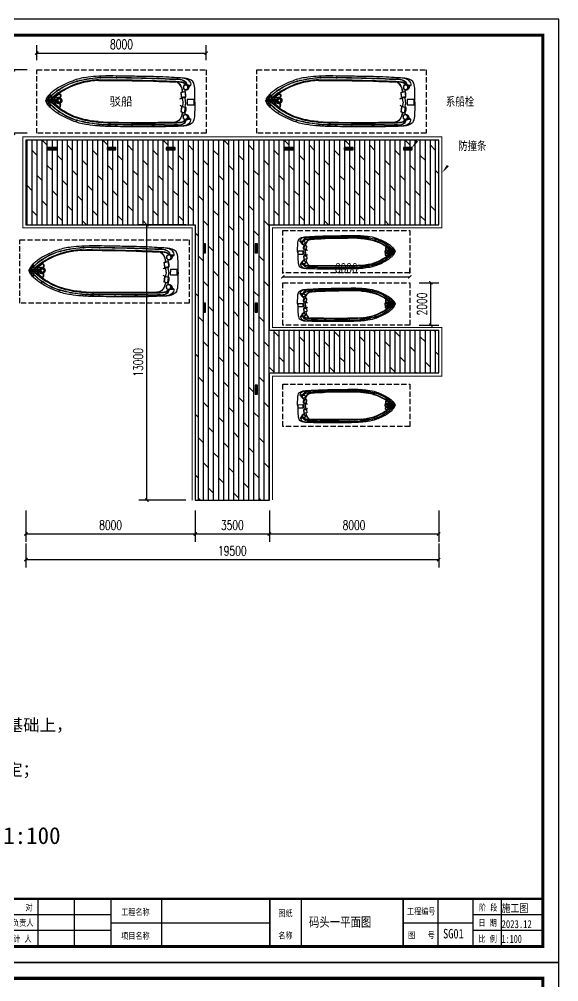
# Model space of a CAD drawing. Extents: x 140753 to 369320, y 91222 to 396627.
# Drawn here: x 281629 to 307115, y 280644 to 326108 of the extents above; entities that cross this region are included whole.
import ezdxf

# ---------------------------------------------------------------- set-up
doc = ezdxf.new("R2010")
doc.units = 0
doc.header["$LTSCALE"] = 1000
doc.linetypes.add('-6_350_HOLE$0$DASH', pattern=[0.35, 0.25, -0.1])
doc.layers.add('00标注文字', color=2, linetype='Continuous', lineweight=15)
for name, color, linetype in [('DIM_SYMB', 3, 'Continuous'), ('furniture', 6, 'Continuous'), ('PUB_DIM', 3, 'Continuous'), ('PUB_TEXT', 7, 'Continuous'), ('栏杆', 6, 'Continuous')]:
    doc.layers.add(name, color=color, linetype=linetype)
doc.styles.add('-宋体', font='', dxfattribs={"width": 0.8})
doc.styles.add('_TCH_DIM', font='SIMPLEX.shx', dxfattribs={"width": 0.7, "bigfont": 'GBCBIG.shx'})
doc.styles.add('_TCH_DIM_T3', font='SIMPLEX.shx', dxfattribs={"width": 0.705882, "bigfont": 'hztxt.shx'})
doc.styles.get("Standard").update_dxf_attribs({"font": ''})
doc.styles.add('图框', font='')
doc.styles.add('黑体', font='simhei.ttf', dxfattribs={"width": 0.8})
doc.styles.get('-宋体').set_extended_font_data('SimSun')
doc.styles.get('Standard').set_extended_font_data('SimSun')
doc.styles.get('图框').set_extended_font_data('SimSun')
doc.dimstyles.new('_TCH_ARCH&&150', dxfattribs={"dimtxt": 446.25, "dimasz": 150, "dimexe": 375, "dimexo": 450, "dimgap": 189.375, "dimtad": 1, "dimdec": 0, "dimzin": 0, "dimdsep": 46, "dimtxsty": '_TCH_DIM_T3', "dimblk": 'ARCHTICK', "dimcen": 0.09, "dimclrt": 7, "dimazin": 2, "dimtfac": 1, "dimtdec": 0, "dimtix": 1, "dimtmove": 2, "dimatfit": 3, "dimfxl": 0, "dimtolj": 1, "dimtzin": 0, "dimarcsym": 0})

# ---------------------------------------------------------------- blocks, each defined once
blk = doc.blocks.new('$TITLEBLK$00000187')
h = blk.add_hatch(color=140)
h.dxf.hatch_style = 1
h.paths.add_polyline_path([(-294.3, 4.5, 0.294083), (-290.89, 4.48, -0.363756), (-284.97, 3.96, 1.450144)])
h.paths.add_polyline_path([(-289.53, 10.8), (-286.23, 5.12, 0.101723), (-288.23, 5.58), (-289.84, 8.66), (-292.52, 4.26, -0.081837), (-293.64, 4.38)], flags=16)
h = blk.add_hatch(color=174)
h.paths.add_polyline_path([(-285.05, 3.78, 0.296692), (-289.05, 4.29, -0.04264), (-291.3, 3.4, -0.209747), (-293.92, 3.62, 0.179915), (-291.3, 1.33, 0.169783), (-289.28, 1.97, -0.05744), (-287.69, 2.74, -0.214092), (-285.77, 2.71, 0.064571)])
h.paths.add_polyline_path([(-288.71, 3.03, -0.084014), (-290.89, 2.08, -0.271733), (-292.96, 2.61, 0.071966), (-291.58, 2.64, 0.098278), (-289.75, 3.23, -0.072406), (-288.51, 3.9, -0.088156), (-286.96, 4.07, -0.181988), (-285.56, 3.48, 0.206106)], flags=16)
blk.add_hatch(color=174).paths.add_polyline_path([(-286.08, 2.39, 0.189728), (-288.25, 1.81, -0.126537), (-290.52, 1.1, 0.245013)])
for p, q in [((-196, 0), (-196, 15)), ((-184.5, 0), (-184.5, 15)), ((-159, 0), (-159, 15)), ((-147.5, 0), (-147.5, 15)), ((-120, 0), (-120, 15)), ((-76, 0), (-76, 15)), ((-33, 0), (-33, 15)), ((-13, 0), (-13, 15)), ((0, 0), (0, 15)), ((-136, 10), (-210, 10)), ((0, 10), (-22, 10)), ((-136, 7.5), (-86, 7.5)), ((-44, 7.5), (-22, 7.5)), ((-136, 5), (-210, 5)), ((0, 5), (-22, 5))]:
    blk.add_line(p, q)
for points, const_width in [([(-297.54, 0), (-297.54, 15), (0, 15)], 0.8), ([(-210, 0), (-210, 15)], 0.5), ([(-173, 0), (-173, 15)], 0.5), ([(-136, 0), (-136, 15)], 0.5), ([(-86, 0), (-86, 15)], 0.5), ([(-44, 0), (-44, 15)], 0.5), ([(-22, 0), (-22, 15)], 0.5)]:
    blk.add_lwpolyline(points, dxfattribs=dict(const_width=const_width))
for points in [[(-294.3, 4.5, 0.294083), (-290.89, 4.48, -0.363756), (-284.97, 3.96, 1.450144)], [(-293.64, 4.38), (-289.53, 10.8), (-286.23, 5.12, 0.101723), (-288.23, 5.58), (-289.84, 8.66), (-292.52, 4.26, -0.081837)]]:
    blk.add_lwpolyline(points, format="xyb", close=True)
for points in [[(-293.92, 3.62, 0.209747), (-291.3, 3.4, 0.04264), (-289.05, 4.29, -0.296692), (-285.05, 3.78)], [(-292.96, 2.61, 0.071966), (-291.58, 2.64, 0.098278), (-289.75, 3.23, -0.072406), (-288.51, 3.9, -0.088156), (-286.96, 4.07, -0.181988), (-285.56, 3.48, 0.206106), (-288.71, 3.03, -0.084014), (-290.89, 2.08, -0.271733), (-292.96, 2.61)], [(-291.3, 1.33, 0.169783), (-289.28, 1.97, -0.05744), (-287.69, 2.74, -0.214092), (-285.77, 2.71, -0.214092)], [(-290.52, 1.1, 0.126537), (-288.25, 1.81, -0.189728), (-286.08, 2.39, -0.189728)]]:
    blk.add_lwpolyline(points, format="xyb")
for start, end in [(208.4706, 249.2676), (318.8384, 333.6165), (258.5751, 313.6432)]:
    blk.add_arc((-289.53, 6), 5, start, end)
at = {"style": '图框'}
for s, height, width, p in [('审    定', 2, 0.8, (-207.53, 11.34)), ('校    对', 2, 0.8, (-170.43, 11.27)), ('工程名称', 2, 0.8, (-132.8, 9.86)), ('工程编号', 2, 0.8, (-42.79, 10.08)), ('阶 段', 2, 0.8, (-20.12, 11.27)), ('苏州伯利恒水上设施工程有限公司', 4, 0.8, (-282.06, 6.56)), ('图纸', 2, 0.8, (-83.31, 9.46)), ('审    核', 2, 0.8, (-207.55, 6.48)), ('设计负责人', 2, 0.8, (-171.62, 6.48)), ('日 期', 2, 0.8, (-20.31, 6.48)), ('SuZhou Bethlehem Water Facilities Engineering Co.,Ltd ', 2.5, 0.75, (-282.06, 1.57)), ('项目负责人', 2, 0.8, (-208.49, 1.42)), ('设 计 人', 2, 0.8, (-170.33, 1.42)), ('项目名称', 2, 0.8, (-132.8, 2.36)), ('名称', 2, 0.8, (-83.31, 2.46)), ('图   号', 2, 0.8, (-42.46, 2.6)), ('比 例', 2, 0.8, (-20.27, 1.42))]:
    blk.add_text(s, height=height, dxfattribs=dict(at, width=width)).set_placement(p)
for tag, p in [('审定人', (-193.68, 10.95)), ('校对', (-155.51, 10.92)), ('审核人', (-193.68, 6.03)), ('设计负责人', (-158.64, 6.23)), ('项目负责人', (-195.69, 1.11)), ('设计人', (-156.48, 1.18))]:
    blk.add_attdef(tag, p, '', height=3)
for tag, p, height, style, width in [('工程名称', (-115.66, 9.53), 3, '-宋体', 0.8), ('阶段', (-12.96, 10.81), 2.5, '黑体', 0.8), ('图名', (-73.67, 6.22), 3, '-宋体', 0.8), ('日期', (-12.96, 5.8), 2.5, '黑体', 0.8), ('项目名称', (-115.65, 1.97), 3, '-宋体', 0.8), ('图号', (-31.44, 2.55), 3, '_TCH_DIM', 0.7), ('比例', (-12.96, 1.14), 2.5, '黑体', 0.8)]:
    blk.add_attdef(tag, p, '', height=height, dxfattribs=dict(style=style, width=width))
blk = doc.blocks.new('$TITLEBLK$00000095')
for p, q in [((-150, 20), (-150, 0)), ((-150, 20), (0, 20)), ((-125, 20), (-125, 0)), ((-100, 20), (-100, 0)), ((-75, 20), (-75, 0)), ((-75, 20), (-75, 0)), ((-50, 20), (-50, 0)), ((-25, 20), (-25, 0)), ((0, 20), (0, 0)), ((-150, 15), (-75, 15)), ((-75, 15), (0, 15)), ((-150, 10), (-75, 10)), ((-75, 10), (0, 10)), ((-150, 5), (-75, 5)), ((-75, 5), (0, 5))]:
    blk.add_line(p, q)
at = {"width": 0.8}
for s, p in [('建   筑', (-146.45, 15.65)), ('暖  通', (-70.35, 15.73)), ('结   构', (-146.45, 10.91)), ('给 排 水', (-71.03, 10.9)), ('电   气', (-146.45, 5.65)), ('工   艺', (-70.35, 6.13)), ('通   讯', (-146.45, 0.88)), ('自   控', (-70.35, 1.24))]:
    blk.add_text(s, height=3.509, dxfattribs=at).set_placement(p)
blk = doc.blocks.new('rgthtyjyuk')
blk.add_lwpolyline([(0, 0), (420, 0), (420, 297), (0, 297)], close=True)
at = {"const_width": 1}
blk.add_lwpolyline([(25, 5), (415, 5), (415, 292), (25, 292)], close=True, dxfattribs=at)
at = {"const_width": 0.8}
blk.add_lwpolyline([(415, 20), (25, 20)], dxfattribs=at)
at = {"rotation": 90}
blk.add_blockref('$TITLEBLK$00000095', (25, 292), dxfattribs=at)
blk = doc.blocks.new('游艇码头系船柱')
at = {"layer": 'DIM_SYMB'}
for p, q in [((0.04, 0.1), (0.045, 0.1)), ((0.04, 0.05), (0.045, 0.05)), ((0.045, 0.1), (0.045, 0.05)), ((0.045, 0.095), (0.096, 0.095)), ((0.045, 0.055), (0.096, 0.055)), ((0.15, 0.11), (0.19, 0.11)), ((0.15, 0.04), (0.19, 0.04)), ((0.43, 0.095), (0.18, 0.095)), ((0.43, 0.055), (0.18, 0.055)), ((0.46, 0.11), (0.42, 0.11)), ((0.46, 0.04), (0.42, 0.04)), ((0.565, 0.095), (0.514, 0.095)), ((0.565, 0.055), (0.514, 0.055)), ((0.57, 0.1), (0.565, 0.1)), ((0.565, 0.1), (0.565, 0.05)), ((0.57, 0.05), (0.565, 0.05))]:
    blk.add_line(p, q, dxfattribs=at)
blk.add_lwpolyline([(0, 0.15), (0.61, 0.15), (0.61, 0), (0, 0)], close=True, dxfattribs=at)
for centre, radius in [((0.13, 0.075), 0.04), ((0.13, 0.075), 0.035), ((0.48, 0.075), 0.04), ((0.48, 0.075), 0.035)]:
    blk.add_circle(centre, radius, dxfattribs=at)
for centre, radius, start, end in [((0.046, 0.075), 0.0256, 102.68038, 257.31962), ((0.151, 0.075), 0.035, 325.1501, 34.8499), ((0.19, 0.075), 0.035, 34.8499, 90), ((0.19, 0.075), 0.035, 270, 325.1501), ((0.42, 0.075), 0.035, 90, 145.1501), ((0.42, 0.075), 0.035, 214.8499, 270), ((0.459, 0.075), 0.035, 145.1501, 214.8499), ((0.564, 0.075), 0.0256, 282.68038, 77.31962)]:
    blk.add_arc(centre, radius, start, end, dxfattribs=at)
blk = doc.blocks.new('*U56')
at = {"layer": '00标注文字', "xscale": -693.1336901761795, "yscale": 693.1336901761795, "zscale": 693.1336901761795}
blk.add_blockref('游艇码头系船柱', (211, -52), dxfattribs=at)
blk = doc.blocks.new('*U57')
at = {"layer": '栏杆', "color": 0, "linetype": 'ByBlock', "lineweight": -2, "transparency": 16777216}
for p in [(0, 0), (2800, 0)]:
    blk.add_blockref('*U56', p, dxfattribs=at)
blk = doc.blocks.new('*U58')
at = {"layer": '00标注文字', "xscale": -693.1336901761795, "yscale": 693.1336901761795, "zscale": 693.1336901761795}
blk.add_blockref('游艇码头系船柱', (211, -52), dxfattribs=at)
blk = doc.blocks.new('*U59')
at = {"layer": '栏杆', "color": 0, "linetype": 'ByBlock', "lineweight": -2, "transparency": 16777216}
for p in [(0, 0), (2800, 0)]:
    blk.add_blockref('*U58', p, dxfattribs=at)
blk = doc.blocks.new('A$C8620f102')
for p, q in [((1.268, 1.921), (1.262, 1.909)), ((3.833, 1.921), (3.84, 1.909))]:
    blk.add_line(p, q)
for points in [[(2.551, 1.341, -0.01736), (1.42, 1.368, -0.12634), (0.887, 1.52, -0.172899), (0.62, 2.207, -0.013884), (0.596, 2.82, -0.008973), (0.555, 3.695, -0.01509), (0.528, 4.697, 0.002245), (0.518, 6.241, -0.003342), (0.514, 7.955, -0.016984), (0.549, 9.103, -0.024546), (0.644, 9.964, -0.067942), (0.894, 11.047, -0.033948), (1.197, 11.753, -0.022001), (1.533, 12.382, -0.042872), (1.956, 12.94, -0.059514), (2.26, 13.208, -0.046364), (2.433, 13.309, -0.104882), (2.551, 13.341, -0.104882)], [(0.682, 3.757, 0.006425), (0.669, 4.701, 0.002217), (0.659, 6.243, -0.003368), (0.649, 7.97, -0.024633), (0.668, 9.058, -0.015037), (0.757, 9.773, -0.025439), (0.825, 10.169, -0.013843), (1.017, 10.982, -0.040266), (1.317, 11.705, -0.016729), (1.689, 12.335, -0.029739), (2.166, 12.908, 0.01525), (2.423, 13.147, -0.132389), (2.478, 13.181, -0.028442), (2.502, 13.188, -0.028442)], [(0.695, 3.757, 0.006424), (0.683, 4.702, 0.002217), (0.672, 6.243, -0.003368), (0.662, 7.97, -0.024633), (0.682, 9.057, -0.015038), (0.77, 9.771, -0.025461), (0.838, 10.166, -0.013839), (1.03, 10.978, -0.040238), (1.329, 11.698, -0.016715), (1.701, 12.327, -0.029693), (2.176, 12.898, 0.015234), (2.433, 13.137, -0.134036), (2.482, 13.168, -0.024879), (2.502, 13.174, -0.024879)], [(2.551, 1.341, 0.01736), (3.681, 1.368, 0.12634), (4.214, 1.52, 0.172899), (4.481, 2.207, 0.013884), (4.505, 2.82, 0.008973), (4.546, 3.695, 0.01509), (4.573, 4.697, -0.002245), (4.583, 6.241, 0.003342), (4.587, 7.955, 0.016984), (4.552, 9.103, 0.024546), (4.457, 9.964, 0.067942), (4.207, 11.047, 0.033948), (3.904, 11.753, 0.022001), (3.568, 12.382, 0.042872), (3.145, 12.94, 0.059514), (2.841, 13.208, 0.046364), (2.668, 13.309, 0.104882), (2.551, 13.341, 0.104882)], [(4.42, 3.757, -0.006425), (4.432, 4.701, -0.002217), (4.442, 6.243, 0.003368), (4.453, 7.97, 0.024633), (4.433, 9.058, 0.015037), (4.344, 9.773, 0.025439), (4.276, 10.169, 0.013843), (4.084, 10.982, 0.040266), (3.784, 11.705, 0.016729), (3.412, 12.335, 0.029739), (2.935, 12.908, -0.01525), (2.678, 13.147, 0.132389), (2.623, 13.181, 0.028442), (2.599, 13.188, 0.028442)], [(4.406, 3.757, -0.006424), (4.418, 4.702, -0.002217), (4.429, 6.243, 0.003368), (4.439, 7.97, 0.024633), (4.419, 9.057, 0.015038), (4.331, 9.771, 0.025461), (4.263, 10.166, 0.013839), (4.071, 10.978, 0.040238), (3.772, 11.698, 0.016715), (3.4, 12.327, 0.029693), (2.925, 12.898, -0.015234), (2.668, 13.137, 0.134036), (2.619, 13.168, 0.024879), (2.599, 13.174, 0.024879)], [(0.842, 9.12, -0.031596), (0.907, 9.752, -0.004928), (0.985, 10.169, -0.02844), (1.18, 10.88, -0.042875), (1.475, 11.56, -0.035347), (1.839, 12.205, -0.024093), (2.247, 12.759, -0.079837), (2.502, 13.025)], [(0.855, 9.119, -0.031592), (0.92, 9.75, -0.004926), (0.999, 10.166, -0.028436), (1.193, 10.875, -0.042895), (1.487, 11.554, -0.035363), (1.851, 12.197, -0.024111), (2.258, 12.751, -0.077658), (2.502, 13.008, -0.077658)], [(0.869, 9.119, -0.031588), (0.934, 9.748, -0.004924), (1.012, 10.163, -0.028433), (1.207, 10.871, -0.042917), (1.499, 11.548, -0.035379), (1.862, 12.19, -0.02413), (2.269, 12.742, -0.075408), (2.502, 12.99, -0.075408)], [(0.897, 9.118, -0.031581), (0.961, 9.743, -0.00492), (1.039, 10.157, -0.028426), (1.233, 10.862, -0.042959), (1.524, 11.536, -0.035411), (1.885, 12.175, -0.028829), (2.227, 12.638, -0.092336), (2.502, 12.86, -0.080328)], [(2.093, 12.151), (2.204, 12.143, 0.382221), (2.306, 12.207), (2.389, 12.629, 0.786544), (2.329, 12.677), (2.011, 12.339, 0.616464), (2.093, 12.151, 3.844907)], [(4.259, 9.12, 0.031596), (4.194, 9.752, 0.004928), (4.116, 10.169, 0.02844), (3.921, 10.88, 0.042875), (3.626, 11.56, 0.035347), (3.262, 12.205, 0.024093), (2.854, 12.759, 0.079837), (2.599, 13.025)], [(4.246, 9.119, 0.031592), (4.181, 9.75, 0.004926), (4.103, 10.166, 0.028436), (3.908, 10.875, 0.042895), (3.614, 11.554, 0.035363), (3.25, 12.197, 0.024111), (2.843, 12.751, 0.077658), (2.599, 13.008, 0.077658)], [(4.232, 9.119, 0.031588), (4.167, 9.748, 0.004924), (4.089, 10.163, 0.028433), (3.895, 10.871, 0.042917), (3.602, 11.548, 0.035379), (3.239, 12.19, 0.02413), (2.832, 12.742, 0.075408), (2.599, 12.99, 0.075408)], [(4.204, 9.118, 0.031581), (4.14, 9.743, 0.00492), (4.062, 10.157, 0.028426), (3.868, 10.862, 0.042959), (3.577, 11.536, 0.035411), (3.216, 12.175, 0.028829), (2.874, 12.638, 0.092336), (2.599, 12.86, 0.080328)], [(3.008, 12.151), (2.897, 12.143, -0.382221), (2.795, 12.207), (2.712, 12.629, -0.786544), (2.772, 12.677), (3.09, 12.339, -0.616464), (3.008, 12.151, -3.844907)], [(0.842, 9.12), (0.822, 8.712), (0.812, 8.241), (0.817, 7.472), (0.817, 6.417), (0.837, 4.724, -0.002601), (0.857, 3.805, 0.004411), (0.873, 3.024, 0.013009), (0.91, 2.487, 0.113396), (1.012, 2.2, 0.146005), (1.152, 2.079, 1.595219)], [(0.855, 9.119), (0.836, 8.712), (0.826, 8.241), (0.831, 7.472), (0.831, 6.417), (0.851, 4.724, -0.002601), (0.871, 3.805, 0.004411), (0.887, 3.024, 0.013003), (0.923, 2.488, 0.113337), (1.023, 2.207, 0.144821), (1.155, 2.093, 0.138987)], [(0.869, 9.119), (0.85, 8.711), (0.84, 8.24), (0.845, 7.472), (0.845, 6.417), (0.864, 4.725, -0.002601), (0.885, 3.806, 0.00441), (0.901, 3.025, 0.012997), (0.937, 2.49, 0.113276), (1.035, 2.215, 0.142458), (1.159, 2.106, 0.142458)], [(0.897, 9.117), (0.877, 8.711), (0.868, 8.24), (0.873, 7.472), (0.873, 6.417), (0.892, 4.725, -0.002601), (0.912, 3.806, 0.00441), (0.929, 3.026, 0.002867), (0.934, 2.908, 0.002867)], [(4.232, 9.119), (4.251, 8.711), (4.261, 8.24), (4.256, 7.472), (4.256, 6.417), (4.237, 4.725, 0.002601), (4.217, 3.806, -0.00441), (4.2, 3.025, -0.012997), (4.164, 2.49, -0.113276), (4.066, 2.215, -0.142458), (3.942, 2.106, -0.142458)], [(4.246, 9.119), (4.265, 8.712), (4.275, 8.241), (4.27, 7.472), (4.27, 6.417), (4.25, 4.724, 0.002601), (4.23, 3.805, -0.004411), (4.214, 3.024, -0.013003), (4.178, 2.488, -0.113337), (4.078, 2.207, -0.144821), (3.946, 2.093, -0.138987)], [(4.259, 9.12), (4.279, 8.712), (4.289, 8.241), (4.284, 7.472), (4.284, 6.417), (4.264, 4.724, 0.002601), (4.244, 3.805, -0.004411), (4.228, 3.024, -0.013009), (4.191, 2.487, -0.113396), (4.089, 2.2, -0.146005), (3.949, 2.079, -1.595219)], [(4.204, 9.117), (4.224, 8.711), (4.233, 8.24), (4.228, 7.472), (4.228, 6.417), (4.209, 4.725, 0.002601), (4.189, 3.806, -0.00441), (4.172, 3.026, -0.002867), (4.167, 2.908, -0.002867)], [(0.682, 3.757, -0.002942), (0.692, 3.07, 0.002013), (0.701, 2.633, 0.130442), (0.778, 2.321, 0.261246), (1.143, 2.01, 0.209197)], [(0.695, 3.757, -0.002941), (0.705, 3.07, 0.002014), (0.715, 2.633, 0.130992), (0.791, 2.327, 0.261832), (1.146, 2.024, 0.261832)], [(1.73, 2.337, -0.043334), (1.415, 2.417, -0.18333), (0.998, 2.737, -0.123985), (0.911, 3.114, 0.015377), (0.892, 3.387)], [(3.371, 2.337, 0.043334), (3.687, 2.417, 0.18333), (4.103, 2.737, 0.123985), (4.19, 3.114, -0.015377), (4.209, 3.387)], [(4.406, 3.757, 0.002941), (4.396, 3.07, -0.002014), (4.386, 2.633, -0.130992), (4.31, 2.327, -0.261832), (3.955, 2.024, -0.261832)], [(4.42, 3.757, 0.002942), (4.41, 3.07, -0.002013), (4.4, 2.633, -0.130442), (4.323, 2.321, -0.261246), (3.958, 2.01, -0.209197)], [(1.205, 1.672, -0.164393), (0.99, 1.699, -0.188684), (0.742, 1.936, -0.10758), (0.602, 2.549)], [(1.727, 2.323, -0.043195), (1.41, 2.404, -0.183415), (0.986, 2.73, -0.094511), (0.901, 3.02)], [(3.374, 2.323, 0.043195), (3.691, 2.404, 0.183415), (4.115, 2.73, 0.094511), (4.2, 3.02)], [(3.896, 1.672, 0.164393), (4.111, 1.699, 0.188684), (4.359, 1.936, 0.10758), (4.499, 2.549)]]:
    blk.add_lwpolyline(points, format="xyb")
for points in [[(2.502, 12.456), (2.502, 13.3)], [(2.502, 13.3), (2.502, 12.45)], [(2.599, 13.3), (2.599, 12.45)], [(2.599, 12.456), (2.599, 13.3)], [(0.643, 8.368), (0.619, 8.368), (0.619, 8.105), (0.645, 8.105)], [(0.659, 8.105), (0.677, 8.105), (0.677, 8.368), (0.657, 8.368)], [(4.442, 8.105), (4.424, 8.105), (4.424, 8.368), (4.444, 8.368)], [(4.458, 8.368), (4.482, 8.368), (4.482, 8.105), (4.456, 8.105)], [(0.669, 4.823), (0.651, 4.823), (0.651, 4.571), (0.672, 4.571)], [(0.686, 4.571), (0.7, 4.571), (0.7, 4.823), (0.682, 4.823)], [(4.415, 4.571), (4.401, 4.571), (4.401, 4.823), (4.419, 4.823)], [(4.432, 4.823), (4.45, 4.823), (4.45, 4.571), (4.429, 4.571)], [(0.693, 2.976), (0.668, 2.976), (0.668, 2.721), (0.699, 2.721)], [(0.712, 2.721), (0.722, 2.721), (0.722, 2.976), (0.707, 2.976)], [(4.389, 2.721), (4.379, 2.721), (4.379, 2.976), (4.394, 2.976)], [(4.408, 2.976), (4.433, 2.976), (4.433, 2.721), (4.402, 2.721)]]:
    blk.add_lwpolyline(points)
for points in [[(2.095, 12.185), (2.208, 12.177, 0.383069), (2.273, 12.216), (2.356, 12.642, 0.853636), (2.351, 12.65), (2.037, 12.316, 0.613527)], [(3.006, 12.185), (2.893, 12.177, -0.383069), (2.828, 12.216), (2.745, 12.642, -0.853636), (2.75, 12.65), (3.064, 12.316, -0.613527)]]:
    blk.add_lwpolyline(points, format="xyb", close=True)
for points in [[(2.125, 2.097), (2.184, 2.415), (1.757, 2.461), (1.687, 2.14)], [(2.113, 2.112), (2.168, 2.403), (1.768, 2.446), (1.703, 2.153)], [(2.976, 2.097), (2.917, 2.415), (3.344, 2.461), (3.414, 2.14)], [(2.988, 2.112), (2.933, 2.403), (3.333, 2.446), (3.398, 2.153)], [(2.333, 1.403), (2.333, 1.961), (2.768, 1.961), (2.768, 1.403)]]:
    blk.add_lwpolyline(points, close=True)
for centre, radius in [((2.313, 13.148), 0.0628), ((2.788, 13.148), 0.0628), ((2.154, 12.993), 0.0564), ((2.947, 12.993), 0.0564), ((2.537, 12.256), 0.139), ((2.564, 12.256), 0.139), ((1.354, 2.097), 0.196), ((1.354, 2.097), 0.182), ((3.747, 2.097), 0.196), ((3.747, 2.097), 0.182)]:
    blk.add_circle(centre, radius)
for centre, radius, start, end in [((2.551, 13.234), 0.0821, 53.90736, 126.09264), ((2.551, 13.234), 0.0821, 53.90736, 126.09264), ((2.537, 12.256), 0.204, 99.88397, 72.33353), ((2.564, 12.256), 0.204, 107.66647, 80.11603), ((1.663, 12.276), 0.0427, 70.23043, 225.37248), ((1.663, 12.276), 0.0427, 244.01024, 51.59266), ((3.438, 12.276), 0.0427, 128.40734, 295.98976), ((3.438, 12.276), 0.0427, 314.62752, 109.76957), ((0.986, 10.846), 0.0427, 81.61585, 249.71152), ((0.986, 10.846), 0.0427, 268.34658, 62.98079), ((4.115, 10.846), 0.0427, 117.01921, 271.65342), ((4.115, 10.846), 0.0427, 290.28848, 98.38415), ((0.667, 8.989), 0.0427, 91.31956, 261.72615), ((0.667, 8.989), 0.0427, 280.38504, 72.66067), ((4.434, 8.989), 0.0427, 107.33933, 259.61496), ((4.434, 8.989), 0.0427, 278.27385, 88.68044), ((0.652, 7.675), 0.0427, 95.0301, 265.12922), ((0.652, 7.675), 0.0427, 283.78939, 76.36993), ((4.449, 7.675), 0.0427, 103.63007, 256.21061), ((4.449, 7.675), 0.0427, 274.87078, 84.9699), ((4.439, 6.391), 0.0427, 101.222, 257.47113), ((4.439, 6.391), 0.0427, 276.09534, 82.5978), ((1.773, 1.953), 0.633, 165.99567, 206.33128), ((1.816, 1.84), 0.633, 172.12538, 195.35791), ((1.354, 2.097), 0.238, 225.77259, 10.67419), ((1.354, 2.097), 0.21, 243.7243, 10.67419), ((3.747, 2.097), 0.238, 169.32581, 314.22741), ((3.747, 2.097), 0.21, 169.32581, 296.2757), ((3.328, 1.953), 0.633, 333.66872, 14.00433), ((3.285, 1.84), 0.633, 344.64209, 7.87462)]:
    blk.add_arc(centre, radius, start, end)
for points in [[(2.285, 2.551), (2.245, 2.458), (2.204, 2.333), (2.16, 2.098)], [(2.792, 2.551), (2.856, 2.458), (2.897, 2.333), (2.941, 2.098)], [(1.532, 1.939), (1.472, 1.874), (1.333, 1.805), (1.252, 1.781), (1.213, 1.726), (1.205, 1.672)], [(2.551, 2.09), (2.435, 2.096), (2.358, 2.113), (2.259, 2.137), (2.176, 2.105), (1.995, 2.067), (1.801, 2.095), (1.703, 2.137), (1.639, 2.146), (1.547, 2.133)], [(2.551, 2.09), (2.666, 2.096), (2.743, 2.113), (2.842, 2.137), (2.925, 2.105), (3.106, 2.067), (3.3, 2.095), (3.399, 2.137), (3.462, 2.146), (3.554, 2.133)], [(3.569, 1.939), (3.629, 1.874), (3.768, 1.805), (3.849, 1.781), (3.888, 1.726), (3.896, 1.672)]]:
    blk.add_spline(points, degree=3)
for points in [[(2.551, 2.297), (2.512, 2.298), (2.446, 2.299), (2.351, 2.319), (2.271, 2.356), (2.221, 2.334), (2.203, 2.325)], [(2.551, 2.297), (2.589, 2.298), (2.655, 2.299), (2.75, 2.319), (2.83, 2.356), (2.88, 2.334), (2.898, 2.325)]]:
    blk.add_open_spline(points, degree=3, knots=[0, 0, 0, 0, 0.00840925, 0.01405459, 0.02148076, 0.02583256, 0.02583256, 0.02583256, 0.02583256])
blk = doc.blocks.new('_ArchTick')
at = {"color": 0, "linetype": 'ByBlock', "const_width": 0.4}
blk.add_lwpolyline([(-0.5, -0.5), (0.5, 0.5)], dxfattribs=at)
blk = doc.blocks.new('*D108')
at = {"layer": 'Defpoints', "color": 0, "transparency": 16777216}
for p in [(281943, 301798), (301443, 301798), (301443, 300582)]:
    blk.add_point(p, dxfattribs=at)
at = {"layer": 'PUB_DIM', "color": 0, "lineweight": -2, "transparency": 16777216}
for p, q in [((281943, 301348), (281943, 300207)), ((301443, 301348), (301443, 300207)), ((281943, 300582), (301443, 300582))]:
    blk.add_line(p, q, dxfattribs=at)
at = {"layer": 'PUB_DIM', "color": 0, "lineweight": -2, "transparency": 16777216, "xscale": 150, "yscale": 150, "zscale": 150, "rotation": 180}
blk.add_blockref('_ArchTick', (281943, 300582), dxfattribs=at)
at = {"layer": 'PUB_DIM', "color": 0, "lineweight": -2, "transparency": 16777216, "xscale": 150, "yscale": 150, "zscale": 150}
blk.add_blockref('_ArchTick', (301443, 300582), dxfattribs=at)
at = {"layer": 'PUB_DIM', "color": 7, "transparency": 16777216, "insert": (291693, 300995), "char_height": 446.2, "attachment_point": 5, "style": '_TCH_DIM_T3'}
blk.add_mtext('\\A1;19500', dxfattribs=at)
blk = doc.blocks.new('*D109')
at = {"layer": 'Defpoints', "color": 0, "transparency": 16777216}
for p in [(281943, 303348), (289943, 303348), (289943, 301798)]:
    blk.add_point(p, dxfattribs=at)
at = {"layer": 'PUB_DIM', "color": 0, "lineweight": -2, "transparency": 16777216}
for p, q in [((281943, 302898), (281943, 301423)), ((289943, 302898), (289943, 301423)), ((281943, 301798), (289943, 301798))]:
    blk.add_line(p, q, dxfattribs=at)
at = {"layer": 'PUB_DIM', "color": 0, "lineweight": -2, "transparency": 16777216, "xscale": 150, "yscale": 150, "zscale": 150, "rotation": 180}
blk.add_blockref('_ArchTick', (281943, 301798), dxfattribs=at)
at = {"layer": 'PUB_DIM', "color": 0, "lineweight": -2, "transparency": 16777216, "xscale": 150, "yscale": 150, "zscale": 150}
blk.add_blockref('_ArchTick', (289943, 301798), dxfattribs=at)
at = {"layer": 'PUB_DIM', "color": 7, "transparency": 16777216, "insert": (285943, 302211), "char_height": 446.2, "attachment_point": 5, "style": '_TCH_DIM_T3'}
blk.add_mtext('\\A1;8000', dxfattribs=at)
blk = doc.blocks.new('*D110')
at = {"layer": 'Defpoints', "color": 0, "transparency": 16777216}
for p in [(289943, 303348), (293443, 303348), (293443, 301798)]:
    blk.add_point(p, dxfattribs=at)
at = {"layer": 'PUB_DIM', "color": 0, "lineweight": -2, "transparency": 16777216}
for p, q in [((289943, 302898), (289943, 301423)), ((293443, 302898), (293443, 301423)), ((289943, 301798), (293443, 301798))]:
    blk.add_line(p, q, dxfattribs=at)
at = {"layer": 'PUB_DIM', "color": 0, "lineweight": -2, "transparency": 16777216, "xscale": 150, "yscale": 150, "zscale": 150, "rotation": 180}
blk.add_blockref('_ArchTick', (289943, 301798), dxfattribs=at)
at = {"layer": 'PUB_DIM', "color": 0, "lineweight": -2, "transparency": 16777216, "xscale": 150, "yscale": 150, "zscale": 150}
blk.add_blockref('_ArchTick', (293443, 301798), dxfattribs=at)
at = {"layer": 'PUB_DIM', "color": 7, "transparency": 16777216, "insert": (291693, 302211), "char_height": 446.2, "attachment_point": 5, "style": '_TCH_DIM_T3'}
blk.add_mtext('\\A1;3500', dxfattribs=at)
blk = doc.blocks.new('*D111')
at = {"layer": 'Defpoints', "color": 0, "transparency": 16777216}
for p in [(293443, 303348), (301443, 303348), (301443, 301798)]:
    blk.add_point(p, dxfattribs=at)
at = {"layer": 'PUB_DIM', "color": 0, "lineweight": -2, "transparency": 16777216}
for p, q in [((293443, 302898), (293443, 301423)), ((301443, 302898), (301443, 301423)), ((293443, 301798), (301443, 301798))]:
    blk.add_line(p, q, dxfattribs=at)
at = {"layer": 'PUB_DIM', "color": 0, "lineweight": -2, "transparency": 16777216, "xscale": 150, "yscale": 150, "zscale": 150, "rotation": 180}
blk.add_blockref('_ArchTick', (293443, 301798), dxfattribs=at)
at = {"layer": 'PUB_DIM', "color": 0, "lineweight": -2, "transparency": 16777216, "xscale": 150, "yscale": 150, "zscale": 150}
blk.add_blockref('_ArchTick', (301443, 301798), dxfattribs=at)
at = {"layer": 'PUB_DIM', "color": 7, "transparency": 16777216, "insert": (297443, 302211), "char_height": 446.2, "attachment_point": 5, "style": '_TCH_DIM_T3'}
blk.add_mtext('\\A1;8000', dxfattribs=at)
blk = doc.blocks.new('*D124')
at = {"layer": 'Defpoints', "color": 0, "transparency": 16777216}
for p in [(287658, 316399), (289943, 316399), (289943, 303399)]:
    blk.add_point(p, dxfattribs=at)
at = {"layer": 'PUB_DIM', "color": 0, "lineweight": -2, "transparency": 16777216}
for p, q in [((289493, 316399), (287283, 316399)), ((287658, 303399), (287658, 316399)), ((289493, 303399), (287283, 303399))]:
    blk.add_line(p, q, dxfattribs=at)
at = {"layer": 'PUB_DIM', "color": 0, "lineweight": -2, "transparency": 16777216, "xscale": 150, "yscale": 150, "zscale": 150}
for p, rotation in [((287658, 316399), 90), ((287658, 303399), 270)]:
    blk.add_blockref('_ArchTick', p, dxfattribs=dict(at, rotation=rotation))
at = {"layer": 'PUB_DIM', "color": 7, "transparency": 16777216, "insert": (287245, 309899), "char_height": 446.2, "attachment_point": 5, "rotation": 90, "style": '_TCH_DIM_T3'}
blk.add_mtext('\\A1;13000', dxfattribs=at)
blk = doc.blocks.new('*D139')
at = {"layer": 'Defpoints', "color": 0, "transparency": 16777216}
for p in [(300078, 313656), (301070, 313656), (300078, 311656)]:
    blk.add_point(p, dxfattribs=at)
at = {"layer": 'PUB_DIM', "color": 0, "lineweight": -2, "transparency": 16777216}
for p, q in [((300528, 313656), (301445, 313656)), ((301070, 311656), (301070, 313656)), ((300528, 311656), (301445, 311656))]:
    blk.add_line(p, q, dxfattribs=at)
at = {"layer": 'PUB_DIM', "color": 0, "lineweight": -2, "transparency": 16777216, "xscale": 150, "yscale": 150, "zscale": 150}
for p, rotation in [((301070, 313656), 90), ((301070, 311656), 270)]:
    blk.add_blockref('_ArchTick', p, dxfattribs=dict(at, rotation=rotation))
at = {"layer": 'PUB_DIM', "color": 7, "transparency": 16777216, "insert": (300657, 312656), "char_height": 446.2, "attachment_point": 5, "rotation": 90, "style": '_TCH_DIM_T3'}
blk.add_mtext('\\A1;2000', dxfattribs=at)
blk = doc.blocks.new('*D140')
at = {"layer": 'Defpoints', "color": 0, "transparency": 16777216}
for p in [(300078, 313940), (294078, 313656), (300078, 313656)]:
    blk.add_point(p, dxfattribs=at)
at = {"layer": 'PUB_DIM', "color": 0, "lineweight": -2, "transparency": 16777216}
for p, q in [((294078, 314106), (294078, 314315)), ((300078, 314106), (300078, 314315)), ((294078, 313940), (300078, 313940))]:
    blk.add_line(p, q, dxfattribs=at)
at = {"layer": 'PUB_DIM', "color": 0, "lineweight": -2, "transparency": 16777216, "xscale": 150, "yscale": 150, "zscale": 150, "rotation": 180}
blk.add_blockref('_ArchTick', (294078, 313940), dxfattribs=at)
at = {"layer": 'PUB_DIM', "color": 0, "lineweight": -2, "transparency": 16777216, "xscale": 150, "yscale": 150, "zscale": 150}
blk.add_blockref('_ArchTick', (300078, 313940), dxfattribs=at)
at = {"layer": 'PUB_DIM', "color": 7, "transparency": 16777216, "insert": (297078, 314352), "char_height": 446.2, "attachment_point": 5, "style": '_TCH_DIM_T3'}
blk.add_mtext('\\A1;6000', dxfattribs=at)
blk = doc.blocks.new('*D141')
at = {"layer": 'Defpoints', "color": 0, "transparency": 16777216}
for p in [(281354, 323720), (282460, 323720), (282460, 320720)]:
    blk.add_point(p, dxfattribs=at)
at = {"layer": 'PUB_DIM', "color": 0, "lineweight": -2, "transparency": 16777216}
for p, q in [((282010, 323720), (280979, 323720)), ((281354, 320720), (281354, 323720)), ((282010, 320720), (280979, 320720))]:
    blk.add_line(p, q, dxfattribs=at)
at = {"layer": 'PUB_DIM', "color": 0, "lineweight": -2, "transparency": 16777216, "xscale": 150, "yscale": 150, "zscale": 150}
for p, rotation in [((281354, 323720), 90), ((281354, 320720), 270)]:
    blk.add_blockref('_ArchTick', p, dxfattribs=dict(at, rotation=rotation))
at = {"layer": 'PUB_DIM', "color": 7, "transparency": 16777216, "insert": (280941, 322220), "char_height": 446.2, "attachment_point": 5, "rotation": 90, "style": '_TCH_DIM_T3'}
blk.add_mtext('\\A1;3000', dxfattribs=at)
blk = doc.blocks.new('*D142')
at = {"layer": 'Defpoints', "color": 0, "transparency": 16777216}
for p in [(290460, 324512), (282460, 323720), (290460, 323720)]:
    blk.add_point(p, dxfattribs=at)
at = {"layer": 'PUB_DIM', "color": 0, "lineweight": -2, "transparency": 16777216}
for p, q in [((282460, 324170), (282460, 324887)), ((290460, 324170), (290460, 324887)), ((282460, 324512), (290460, 324512))]:
    blk.add_line(p, q, dxfattribs=at)
at = {"layer": 'PUB_DIM', "color": 0, "lineweight": -2, "transparency": 16777216, "xscale": 150, "yscale": 150, "zscale": 150, "rotation": 180}
blk.add_blockref('_ArchTick', (282460, 324512), dxfattribs=at)
at = {"layer": 'PUB_DIM', "color": 0, "lineweight": -2, "transparency": 16777216, "xscale": 150, "yscale": 150, "zscale": 150}
blk.add_blockref('_ArchTick', (290460, 324512), dxfattribs=at)
at = {"layer": 'PUB_DIM', "color": 7, "transparency": 16777216, "insert": (286460, 324925), "char_height": 446.2, "attachment_point": 5, "style": '_TCH_DIM_T3'}
blk.add_mtext('\\A1;8000', dxfattribs=at)

msp = doc.modelspace()

# ---------------------------------------------------------------- hatches: boundary and pattern name
at = {"layer": '栏杆', "true_color": 0xcd6928, "transparency": 33554687}
h = msp.add_hatch(dxfattribs=at)
h.set_pattern_fill('DOLMIT', color=32, scale=300, angle=90)
h.set_pattern_definition([(90, (-82087.9, -9169.52), (-238.12262, 1e-14), []), (135, (-82087.9, -9169.5), (-476.2449, -476.2449), [336.7564, -673.512])])
h.paths.add_polyline_path([(281943.2, 320399.3), (281943.2, 316399.3), (289943.2, 316399.3), (289943.2, 303399.3), (293443.2, 303399.3), (293443.2, 309399.3), (301443.2, 309399.3), (301443.2, 311399.3), (293443.2, 311399.3), (293443.2, 316399.3), (301443.2, 316399.3), (301443.2, 320399.3)])

# ---------------------------------------------------------------- linework, layer by layer
at = {"linetype": '-6_350_HOLE$0$DASH'}
for points in [[(290459.6, 323719.7), (290459.6, 320719.7), (282459.6, 320719.7), (282459.6, 323719.7)], [(300853.1, 323719.7), (300853.1, 320719.7), (292853.1, 320719.7), (292853.1, 323719.7)], [(300078.3, 316136.3), (300078.3, 314136.3), (294078.3, 314136.3), (294078.3, 316136.3)], [(289662.6, 315691.8), (289662.6, 312691.8), (281662.6, 312691.8), (281662.6, 315691.8)], [(300078.3, 313655.7), (300078.3, 311655.7), (294078.3, 311655.7), (294078.3, 313655.7)], [(300078.3, 308872.4), (300078.3, 306872.4), (294078.3, 306872.4), (294078.3, 308872.4)]]:
    msp.add_lwpolyline(points, close=True, dxfattribs=at)
at = {"color": 4, "const_width": 50}
msp.add_lwpolyline([(293593.2, 303402.8), (293593.2, 303402.8), (293593.2, 309249.3), (301593.2, 309249.3), (301593.2, 311549.3), (293593.2, 311549.3), (293593.2, 316249.3), (301593.2, 316249.3), (301593.2, 320549.3), (281793.2, 320549.3), (281793.2, 316249.3), (289793.2, 316249.3), (289793.2, 303384.5), (289793.2, 303384.5)], dxfattribs=at)
msp.add_lwpolyline([(281943.2, 320399.3), (281943.2, 316399.3), (289943.2, 316399.3), (289943.2, 303399.3), (293443.2, 303399.3), (293443.2, 309399.3), (301443.2, 309399.3), (301443.2, 311399.3), (293443.2, 311399.3), (293443.2, 316399.3), (301443.2, 316399.3), (301443.2, 320399.3)], close=True)
at = {"layer": 'DIM_SYMB'}
for points in [[(303258.7, 321865.5, 0, 0, 0), (301620.4, 321865.5, 0, 0, 0), (300148.7, 320005.1, 0, 120, 0), (300427.9, 320358, 0, 0, 0)], [(303667.4, 319771.5, 0, 0, 0), (302354.9, 319771.5, 0, 0, 0), (301593.2, 318846.9, 0, 120, 0), (301879.3, 319194.2, 0, 0, 0)]]:
    msp.add_lwpolyline(points, format="xyseb", dxfattribs=at)

# ---------------------------------------------------------------- block references
at = {"xscale": 150, "yscale": 150, "zscale": 150}
for p in [(244114.9, 281558.2), (244114.9, 237008.2)]:
    msp.add_blockref('rgthtyjyuk', p, dxfattribs=at)
ref = msp.add_blockref('$TITLEBLK$00000187', (306364.9, 282308.2), dxfattribs=dict(xscale=150, yscale=150, zscale=150))
ref.add_attrib('图名', '码头一平面图', (295314.9, 283241.9), dxfattribs={"color": 3, "height": 450, "style": '-宋体', "width": 0.8})
ref.add_attrib('图号', 'SG01', (301649.4, 282690.2), dxfattribs={"color": 3, "height": 450, "style": '黑体', "width": 0.8})
ref.add_attrib('日期', '2023.12', (304414.9, 283178.7), dxfattribs={"color": 3, "height": 375, "style": '黑体', "width": 0.8})
ref.add_attrib('阶段', '施工图', (304414.9, 283929.9), dxfattribs={"color": 3, "height": 375, "style": '黑体', "width": 0.8})
ref.add_attrib('比例', '1:100', (304414.9, 282479.9), dxfattribs={"color": 3, "height": 375, "style": '黑体', "width": 0.75})
at = {"layer": '00标注文字', "xscale": -693.1336901761795, "yscale": 693.1336901761795, "zscale": 693.1336901761795}
for p in [(283397.4, 319939.3), (286197.4, 319939.3), (288997.4, 319939.3), (294597.4, 319939.3), (297397.4, 319939.3), (300197.4, 319939.3)]:
    msp.add_blockref('游艇码头系船柱', p, dxfattribs=at)
at = {"layer": '00标注文字', "xscale": -693.1336901761795, "yscale": 693.1336901761795, "zscale": 693.1336901761795, "rotation": 270}
msp.add_blockref('游艇码头系船柱', (292780.9, 308394.9), dxfattribs=at)
at = {"layer": 'furniture'}
for p, xscale, yscale, zscale, rotation in [((290732.1, 323671.6), -586.7257927787625, 586.7257927787624, 586.7257927787624, 89.28554899144594), ((301125.5, 323671.6), -586.7257927787625, 586.7257927787624, 586.7257927787624, 89.28554899144594), ((294254.6, 316053.8), 384.011721329858, 384.011721329858, 384.011721329858, 270.714451008554), ((289935, 315643.8), -586.7257927787625, 586.7257927787624, 586.7257927787624, 89.28554899144594), ((294254.6, 313573.2), 384.0117213298579, 384.0117213298579, 384.0117213298579, 270.714451008554), ((294254.6, 308789.9), 384.0117213298579, 384.0117213298579, 384.0117213298579, 270.714451008554)]:
    msp.add_blockref('A$C8620f102', p, dxfattribs=dict(at, xscale=xscale, yscale=yscale, zscale=zscale, rotation=rotation))
at = {"layer": '栏杆', "rotation": 270}
for name, p in [('*U59', (290371.5, 315286.9)), ('*U57', (292832.9, 315286.9))]:
    msp.add_blockref(name, p, dxfattribs=at)

# ---------------------------------------------------------------- texts
at = {"layer": 'PUB_TEXT'}
for s, height, p in [('驳船', 398.73, (285893.6, 322023.6)), ('不锈钢骨架，拉丝不锈钢扶手，一端固定在混凝土基础上，', 569.62, (263943.6, 292480.7)), ('内桩组合嵌套固定；', 569.62, (275570.2, 290380.7))]:
    msp.add_text(s, height=height, dxfattribs=at).set_placement(p)
at = {"layer": 'PUB_TEXT', "color": 7, "style": '-宋体', "width": 0.8}
for s, p in [('系船栓', (301782.9, 322023)), ('防撞条', (302363.4, 319929))]:
    msp.add_text(s, height=398.73, dxfattribs=at).set_placement(p)
at = {"layer": 'PUB_TEXT', "color": 7}
msp.add_text('1:100', height=797.47, dxfattribs=at).set_placement((280867.9, 287150.9))

# ---------------------------------------------------------------- dimensions: what is measured, and where the dimension line sits
at = {"layer": 'PUB_DIM'}
for p1, p2, distance, picture, middle in [((282459.6, 323719.7), (290459.6, 323719.7), 792.6, '*D142', (286459.6, 324924.8)), ((282459.6, 320719.7), (282459.6, 323719.7), 1105.9, '*D141', (280941.3, 322219.7)), ((289943.2, 303399.3), (289943.2, 316399.3), 2285.6, '*D124', (287245.1, 309899.3)), ((294078.3, 313655.7), (300078.3, 313655.7), 283.8, '*D140', (297078.3, 314352.1)), ((300078.3, 311655.7), (300078.3, 313655.7), -991.4, '*D139', (300657.2, 312655.7)), ((281943.2, 303348.5), (289943.2, 303348.5), -1550, '*D109', (285943.2, 302211)), ((289943.2, 303348.5), (293443.2, 303348.5), -1550, '*D110', (291693.2, 302211)), ((293443.2, 303348.5), (301443.2, 303348.5), -1550, '*D111', (297443.2, 302211)), ((281943.2, 301798.5), (301443.2, 301798.5), -1216, '*D108', (291693.2, 300995))]:
    dim = msp.add_aligned_dim(p1=p1, p2=p2, distance=distance, dimstyle='_TCH_ARCH&&150', dxfattribs=at)
    dim.commit()
    dim.dimension.update_dxf_attribs({"geometry": picture, "text_midpoint": middle})

doc.saveas('drawing.dxf')
